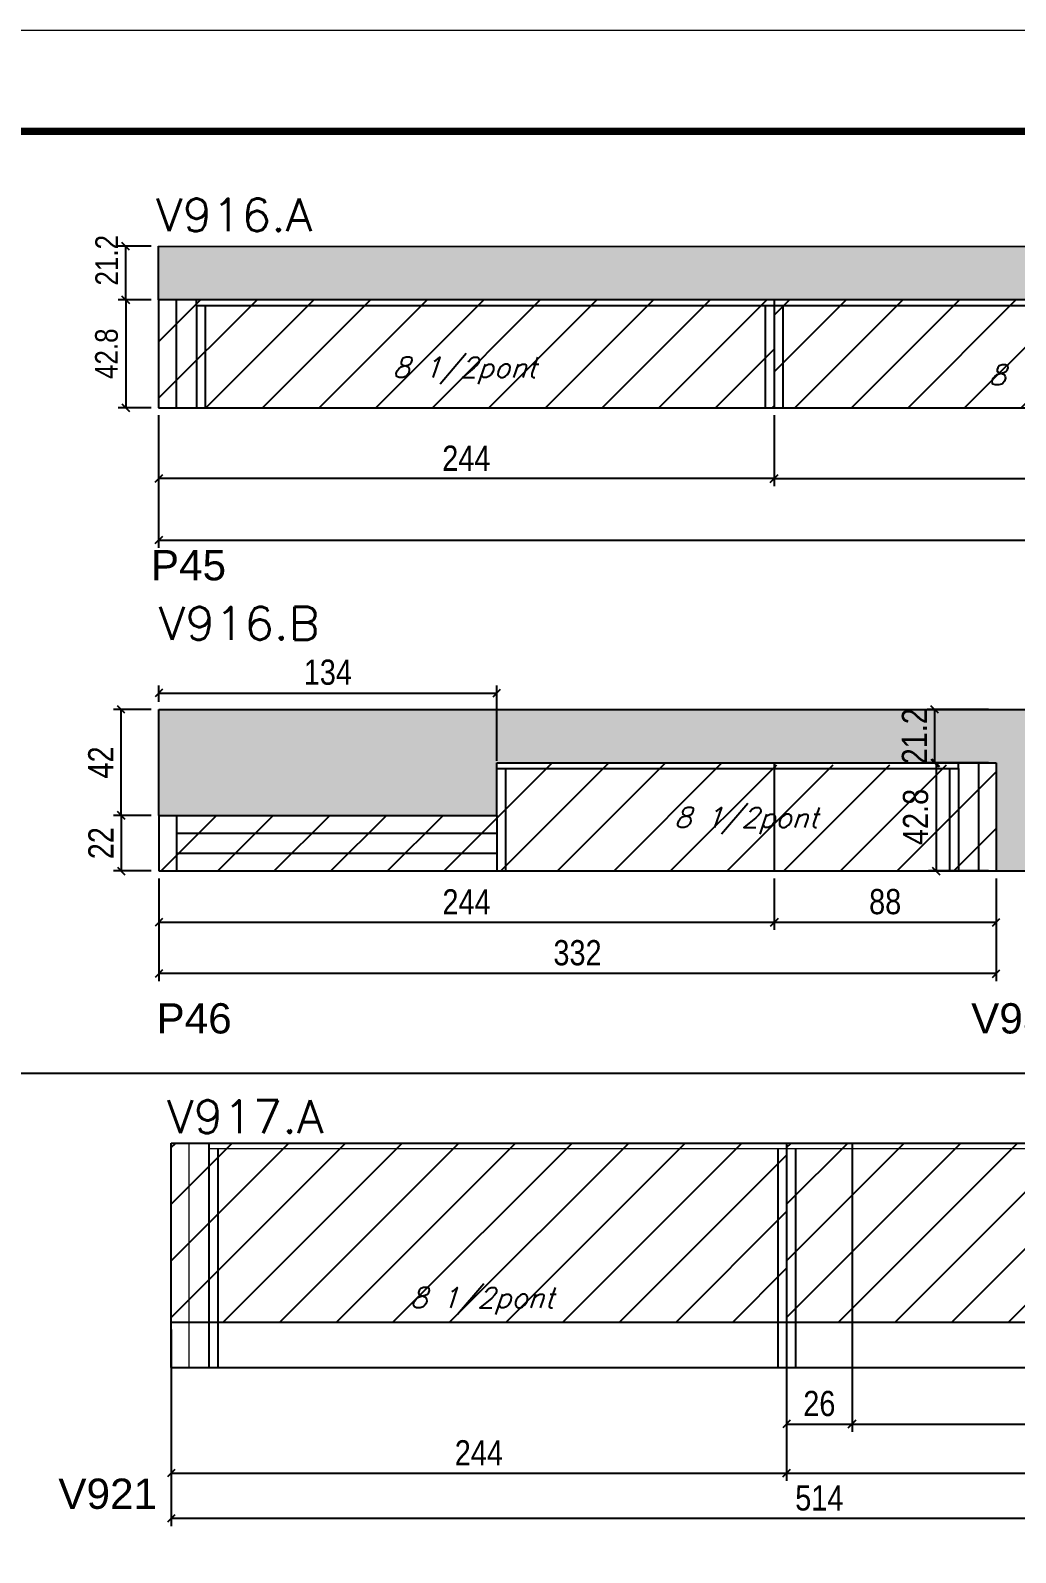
# Model space of a CAD drawing. Extents: x -20960 to -5926, y -2106 to 21915.
# Drawn here: x -8500 to -8109, y 15569 to 16173 of the extents above; entities that cross this region are included whole.
import ezdxf

# ---------------------------------------------------------------- set-up
doc = ezdxf.new("R2010")
doc.units = 0
doc.linetypes.add('DASHED', pattern=[0.75, 0.5, -0.25])
for name, color, linetype in [('5', 5, 'Continuous'), ('COTA', 241, 'Continuous'), ('Painéis', 200, 'Continuous'), ('Reaproveitamento', 251, 'Continuous'), ('SARR_2.2x7', 40, 'Continuous'), ('SARR_3.5x7', 81, 'Continuous'), ('texto', 7, 'Continuous')]:
    doc.layers.add(name, color=color, linetype=linetype)
for name, color, linetype, lineweight in [('Folhas', 255, 'Continuous', 9), ('Sarr 2.2x7', 40, 'Continuous', 9), ('SARRAFO DE PRESSAO', 251, 'DASHED', 9), ('Texto Seção', 7, 'Continuous', 15)]:
    doc.layers.add(name, color=color, linetype=linetype, lineweight=lineweight)
doc.styles.add('COTA TECNICA', font='techl___.ttf', dxfattribs={"height": 10})
doc.styles.add('COTA TECNICA-50', font='techl___.ttf', dxfattribs={"height": 9})
doc.styles.add('REGUA-120', font='ROMANS.shx', dxfattribs={"height": 15})
doc.styles.add('Romans', font='romans.shx')
doc.styles.get("Standard").update_dxf_attribs({"font": 'arial.ttf'})
doc.dimstyles.new('COTA PAINEL-50', dxfattribs={"dimtxt": 9, "dimasz": 3, "dimexe": 3, "dimexo": 3, "dimgap": 3, "dimtad": 1, "dimdec": 1, "dimzin": 12, "dimdsep": 46, "dimtxsty": 'COTA TECNICA-50', "dimblk1": 'OBLIQUE', "dimblk2": 'OBLIQUE', "dimsah": 1, "dimcen": 0.9, "dimclrd": 4, "dimclre": 4, "dimclrt": 240, "dimadec": 1, "dimazin": 3, "dimtfac": 1, "dimtdec": 1, "dimtmove": 0, "dimatfit": 3, "dimfxl": 1, "dimtolj": 1, "dimtzin": 12, "dimarcsym": 0})
doc.dimstyles.new('PAINEL', dxfattribs={"dimtxt": 10, "dimasz": 3, "dimexe": 3, "dimexo": 3, "dimgap": 3, "dimtad": 1, "dimdec": 1, "dimzin": 12, "dimdsep": 46, "dimtxsty": 'COTA TECNICA', "dimblk1": 'OBLIQUE', "dimblk2": 'OBLIQUE', "dimsah": 1, "dimcen": 0.9, "dimclrd": 4, "dimclre": 4, "dimclrt": 240, "dimadec": 1, "dimazin": 3, "dimtfac": 1, "dimtdec": 1, "dimtmove": 0, "dimatfit": 3, "dimfxl": 1, "dimtolj": 1, "dimtzin": 12, "dimarcsym": 0})
pattern_1 = [(45, (-137608.737, -16626.784), (-11.2253202, 11.2253202), [])]

# ---------------------------------------------------------------- blocks, each defined once
blk = doc.blocks.new('9999999999')
at = {"layer": 'Folhas'}
blk.add_lwpolyline([(98138.98, 34190.21), (99623.98, 34190.21), (99623.98, 35240.21), (98138.98, 35240.21)], close=True, dxfattribs=at)
at = {"layer": 'Folhas', "color": 30, "const_width": 3}
blk.add_lwpolyline([(98213.98, 34230.21), (99583.98, 34230.21), (99583.98, 35200.21), (98213.98, 35200.21)], close=True, dxfattribs=at)
blk = doc.blocks.new('_Oblique')
at = {"color": 0, "linetype": 'ByBlock', "lineweight": -2}
blk.add_line((-0.5, -0.5), (0.5, 0.5), dxfattribs=at)
blk = doc.blocks.new('*D398')
at = {"layer": 'COTA', "color": 4, "linetype": 'ByBlock', "lineweight": -2, "transparency": 16777216}
for p, q in [((-8448.78, 16019.9), (-8448.78, 15991.79)), ((-8204.78, 16019.9), (-8204.78, 15991.79)), ((-8204.78, 15994.79), (-8448.78, 15994.79))]:
    blk.add_line(p, q, dxfattribs=at)
at = {"layer": 'Defpoints', "color": 0, "linetype": 'ByBlock', "transparency": 16777216}
for p in [(-8448.78, 16022.9), (-8204.78, 16022.9), (-8448.78, 15994.79)]:
    blk.add_point(p, dxfattribs=at)
at = {"layer": 'COTA', "color": 4, "linetype": 'ByBlock', "lineweight": -2, "transparency": 16777216, "xscale": 3, "yscale": 3, "zscale": 3, "rotation": 180}
blk.add_blockref('_Oblique', (-8448.78, 15994.79), dxfattribs=at)
at = {"layer": 'COTA', "color": 4, "linetype": 'ByBlock', "lineweight": -2, "transparency": 16777216, "xscale": 3, "yscale": 3, "zscale": 3}
blk.add_blockref('_Oblique', (-8204.78, 15994.79), dxfattribs=at)
at = {"layer": 'COTA', "color": 240, "linetype": 'ByBlock', "transparency": 16777216, "insert": (-8326.78, 16002.87), "char_height": 10, "attachment_point": 5, "style": 'COTA TECNICA'}
blk.add_mtext('\\A1;244', dxfattribs=at)
blk = doc.blocks.new('*D399')
at = {"layer": 'COTA', "color": 4, "linetype": 'ByBlock', "lineweight": -2, "transparency": 16777216}
for p, q in [((-8204.78, 16019.9), (-8204.78, 15991.79)), ((-7960.78, 16019.9), (-7960.78, 15991.79)), ((-8204.78, 15994.79), (-7960.78, 15994.79))]:
    blk.add_line(p, q, dxfattribs=at)
at = {"layer": 'Defpoints', "color": 0, "linetype": 'ByBlock', "transparency": 16777216}
for p in [(-8204.78, 16022.9), (-7960.78, 16022.9), (-7960.78, 15994.79)]:
    blk.add_point(p, dxfattribs=at)
at = {"layer": 'COTA', "color": 4, "linetype": 'ByBlock', "lineweight": -2, "transparency": 16777216, "xscale": 3, "yscale": 3, "zscale": 3, "rotation": 180}
blk.add_blockref('_Oblique', (-8204.78, 15994.79), dxfattribs=at)
at = {"layer": 'COTA', "color": 4, "linetype": 'ByBlock', "lineweight": -2, "transparency": 16777216, "xscale": 3, "yscale": 3, "zscale": 3}
blk.add_blockref('_Oblique', (-7960.78, 15994.79), dxfattribs=at)
at = {"layer": 'COTA', "color": 240, "linetype": 'ByBlock', "transparency": 16777216, "insert": (-8082.78, 16002.87), "char_height": 10, "attachment_point": 5, "style": 'COTA TECNICA'}
blk.add_mtext('\\A1;244', dxfattribs=at)
blk = doc.blocks.new('*D401')
at = {"layer": 'COTA', "color": 4, "linetype": 'ByBlock', "lineweight": -2, "transparency": 16777216}
for p, q in [((-8448.78, 16019.9), (-8448.78, 15967.39)), ((-7679.78, 16019.9), (-7679.78, 15967.39)), ((-8448.78, 15970.39), (-7679.78, 15970.39))]:
    blk.add_line(p, q, dxfattribs=at)
at = {"layer": 'Defpoints', "color": 0, "linetype": 'ByBlock', "transparency": 16777216}
for p in [(-8448.78, 16022.9), (-7679.78, 16022.9), (-7679.78, 15970.39)]:
    blk.add_point(p, dxfattribs=at)
at = {"layer": 'COTA', "color": 4, "linetype": 'ByBlock', "lineweight": -2, "transparency": 16777216, "xscale": 3, "yscale": 3, "zscale": 3, "rotation": 180}
blk.add_blockref('_Oblique', (-8448.78, 15970.39), dxfattribs=at)
at = {"layer": 'COTA', "color": 4, "linetype": 'ByBlock', "lineweight": -2, "transparency": 16777216, "xscale": 3, "yscale": 3, "zscale": 3}
blk.add_blockref('_Oblique', (-7679.78, 15970.39), dxfattribs=at)
at = {"layer": 'COTA', "color": 240, "linetype": 'ByBlock', "transparency": 16777216, "insert": (-8064.28, 15978.52), "char_height": 10, "attachment_point": 5, "style": 'COTA TECNICA'}
blk.add_mtext('\\A1;769', dxfattribs=at)
blk = doc.blocks.new('*D404')
at = {"layer": 'COTA', "color": 4, "linetype": 'ByBlock', "lineweight": -2, "transparency": 16777216}
for p, q in [((-8451.78, 16065.7), (-8464.84, 16065.7)), ((-8461.84, 16065.7), (-8461.84, 16022.9)), ((-8451.78, 16022.9), (-8464.84, 16022.9))]:
    blk.add_line(p, q, dxfattribs=at)
at = {"layer": 'Defpoints', "color": 0, "linetype": 'ByBlock', "transparency": 16777216}
for p in [(-8448.78, 16065.7), (-8461.84, 16022.9), (-8448.78, 16022.9)]:
    blk.add_point(p, dxfattribs=at)
at = {"layer": 'COTA', "color": 4, "linetype": 'ByBlock', "lineweight": -2, "transparency": 16777216, "xscale": 3, "yscale": 3, "zscale": 3}
for p, rotation in [((-8461.84, 16065.7), 90), ((-8461.84, 16022.9), 270)]:
    blk.add_blockref('_Oblique', p, dxfattribs=dict(at, rotation=rotation))
at = {"layer": 'COTA', "color": 240, "linetype": 'ByBlock', "transparency": 16777216, "insert": (-8469.42, 16044.3), "char_height": 9, "attachment_point": 5, "rotation": 90, "style": 'COTA TECNICA-50'}
blk.add_mtext('\\A1;42.8', dxfattribs=at)
blk = doc.blocks.new('*D405')
at = {"layer": 'COTA', "color": 4, "linetype": 'ByBlock', "lineweight": -2, "transparency": 16777216}
for p, q in [((-8451.78, 16086.91), (-8464.84, 16086.91)), ((-8461.84, 16065.7), (-8461.84, 16086.91)), ((-8451.78, 16065.7), (-8464.84, 16065.7))]:
    blk.add_line(p, q, dxfattribs=at)
at = {"layer": 'Defpoints', "color": 0, "linetype": 'ByBlock', "transparency": 16777216}
for p in [(-8461.84, 16086.91), (-8448.78, 16086.91), (-8448.78, 16065.7)]:
    blk.add_point(p, dxfattribs=at)
at = {"layer": 'COTA', "color": 4, "linetype": 'ByBlock', "lineweight": -2, "transparency": 16777216, "xscale": 3, "yscale": 3, "zscale": 3}
for p, rotation in [((-8461.84, 16086.91), 90), ((-8461.84, 16065.7), 270)]:
    blk.add_blockref('_Oblique', p, dxfattribs=dict(at, rotation=rotation))
at = {"layer": 'COTA', "color": 240, "linetype": 'ByBlock', "transparency": 16777216, "insert": (-8469.39, 16081.39), "char_height": 9, "attachment_point": 5, "rotation": 90, "style": 'COTA TECNICA-50'}
blk.add_mtext('\\A1;21.2', dxfattribs=at)
blk = doc.blocks.new('*D420')
at = {"layer": 'COTA', "color": 4, "linetype": 'ByBlock', "lineweight": -2, "transparency": 16777216}
for p, q in [((-8451.7, 15861.22), (-8466.65, 15861.22)), ((-8463.65, 15861.22), (-8463.65, 15839.22)), ((-8451.7, 15839.22), (-8466.65, 15839.22))]:
    blk.add_line(p, q, dxfattribs=at)
at = {"layer": 'Defpoints', "color": 0, "linetype": 'ByBlock', "transparency": 16777216}
for p in [(-8448.7, 15861.22), (-8463.65, 15839.22), (-8448.7, 15839.22)]:
    blk.add_point(p, dxfattribs=at)
at = {"layer": 'COTA', "color": 4, "linetype": 'ByBlock', "lineweight": -2, "transparency": 16777216, "xscale": 3, "yscale": 3, "zscale": 3}
for p, rotation in [((-8463.65, 15861.22), 90), ((-8463.65, 15839.22), 270)]:
    blk.add_blockref('_Oblique', p, dxfattribs=dict(at, rotation=rotation))
at = {"layer": 'COTA', "color": 240, "linetype": 'ByBlock', "transparency": 16777216, "insert": (-8471.65, 15850.22), "char_height": 10, "attachment_point": 5, "rotation": 90, "style": 'COTA TECNICA'}
blk.add_mtext('\\A1;22', dxfattribs=at)
blk = doc.blocks.new('*D421')
at = {"layer": 'COTA', "color": 4, "linetype": 'ByBlock', "lineweight": -2, "transparency": 16777216}
for p, q in [((-8119.71, 15882.02), (-8143.52, 15882.02)), ((-8140.52, 15882.02), (-8140.52, 15839.22)), ((-8119.71, 15839.22), (-8143.52, 15839.22))]:
    blk.add_line(p, q, dxfattribs=at)
at = {"layer": 'Defpoints', "color": 0, "linetype": 'ByBlock', "transparency": 16777216}
for p in [(-8116.71, 15882.02), (-8140.52, 15839.22), (-8116.71, 15839.22)]:
    blk.add_point(p, dxfattribs=at)
at = {"layer": 'COTA', "color": 4, "linetype": 'ByBlock', "lineweight": -2, "transparency": 16777216, "xscale": 3, "yscale": 3, "zscale": 3}
for p, rotation in [((-8140.52, 15882.02), 90), ((-8140.52, 15839.22), 270)]:
    blk.add_blockref('_Oblique', p, dxfattribs=dict(at, rotation=rotation))
at = {"layer": 'COTA', "color": 240, "linetype": 'ByBlock', "transparency": 16777216, "insert": (-8148.61, 15860.62), "char_height": 10, "attachment_point": 5, "rotation": 90, "style": 'COTA TECNICA'}
blk.add_mtext('\\A1;42.8', dxfattribs=at)
blk = doc.blocks.new('*D424')
at = {"layer": 'COTA', "color": 4, "linetype": 'ByBlock', "lineweight": -2, "transparency": 16777216}
for p, q in [((-8448.7, 15836.22), (-8448.7, 15795.49)), ((-8116.7, 15836.22), (-8116.7, 15795.49)), ((-8116.7, 15798.49), (-8448.7, 15798.49))]:
    blk.add_line(p, q, dxfattribs=at)
at = {"layer": 'Defpoints', "color": 0, "linetype": 'ByBlock', "transparency": 16777216}
for p in [(-8448.7, 15839.22), (-8116.7, 15839.22), (-8448.7, 15798.49)]:
    blk.add_point(p, dxfattribs=at)
at = {"layer": 'COTA', "color": 4, "linetype": 'ByBlock', "lineweight": -2, "transparency": 16777216, "xscale": 3, "yscale": 3, "zscale": 3, "rotation": 180}
blk.add_blockref('_Oblique', (-8448.7, 15798.49), dxfattribs=at)
at = {"layer": 'COTA', "color": 4, "linetype": 'ByBlock', "lineweight": -2, "transparency": 16777216, "xscale": 3, "yscale": 3, "zscale": 3}
blk.add_blockref('_Oblique', (-8116.7, 15798.49), dxfattribs=at)
at = {"layer": 'COTA', "color": 240, "linetype": 'ByBlock', "transparency": 16777216, "insert": (-8282.7, 15806.71), "char_height": 10, "attachment_point": 5, "style": 'COTA TECNICA'}
blk.add_mtext('\\A1;332', dxfattribs=at)
blk = doc.blocks.new('*D425')
at = {"layer": 'COTA', "color": 4, "linetype": 'ByBlock', "lineweight": -2, "transparency": 16777216}
for p, q in [((-8448.7, 15836.22), (-8448.7, 15815.87)), ((-8204.7, 15836.22), (-8204.7, 15815.87)), ((-8448.7, 15818.87), (-8204.7, 15818.87))]:
    blk.add_line(p, q, dxfattribs=at)
at = {"layer": 'Defpoints', "color": 0, "linetype": 'ByBlock', "transparency": 16777216}
for p in [(-8448.7, 15839.22), (-8204.7, 15839.22), (-8204.7, 15818.87)]:
    blk.add_point(p, dxfattribs=at)
at = {"layer": 'COTA', "color": 4, "linetype": 'ByBlock', "lineweight": -2, "transparency": 16777216, "xscale": 3, "yscale": 3, "zscale": 3, "rotation": 180}
blk.add_blockref('_Oblique', (-8448.7, 15818.87), dxfattribs=at)
at = {"layer": 'COTA', "color": 4, "linetype": 'ByBlock', "lineweight": -2, "transparency": 16777216, "xscale": 3, "yscale": 3, "zscale": 3}
blk.add_blockref('_Oblique', (-8204.7, 15818.87), dxfattribs=at)
at = {"layer": 'COTA', "color": 240, "linetype": 'ByBlock', "transparency": 16777216, "insert": (-8326.7, 15826.94), "char_height": 10, "attachment_point": 5, "style": 'COTA TECNICA'}
blk.add_mtext('\\A1;244', dxfattribs=at)
blk = doc.blocks.new('*D426')
at = {"layer": 'COTA', "color": 4, "linetype": 'ByBlock', "lineweight": -2, "transparency": 16777216}
for p, q in [((-8204.7, 15836.22), (-8204.7, 15815.87)), ((-8116.71, 15836.22), (-8116.71, 15815.87)), ((-8204.7, 15818.87), (-8116.71, 15818.87))]:
    blk.add_line(p, q, dxfattribs=at)
at = {"layer": 'Defpoints', "color": 0, "linetype": 'ByBlock', "transparency": 16777216}
for p in [(-8204.7, 15839.22), (-8116.71, 15839.22), (-8116.71, 15818.87)]:
    blk.add_point(p, dxfattribs=at)
at = {"layer": 'COTA', "color": 4, "linetype": 'ByBlock', "lineweight": -2, "transparency": 16777216, "xscale": 3, "yscale": 3, "zscale": 3, "rotation": 180}
blk.add_blockref('_Oblique', (-8204.7, 15818.87), dxfattribs=at)
at = {"layer": 'COTA', "color": 4, "linetype": 'ByBlock', "lineweight": -2, "transparency": 16777216, "xscale": 3, "yscale": 3, "zscale": 3}
blk.add_blockref('_Oblique', (-8116.71, 15818.87), dxfattribs=at)
at = {"layer": 'COTA', "color": 240, "linetype": 'ByBlock', "transparency": 16777216, "insert": (-8160.71, 15826.97), "char_height": 10, "attachment_point": 5, "style": 'COTA TECNICA'}
blk.add_mtext('\\A1;88', dxfattribs=at)
blk = doc.blocks.new('*D428')
at = {"layer": 'COTA', "color": 4, "linetype": 'ByBlock', "lineweight": -2, "transparency": 16777216}
for p, q in [((-8448.7, 15906.22), (-8448.7, 15912.74)), ((-8314.7, 15882.82), (-8314.7, 15912.74)), ((-8448.7, 15909.74), (-8314.7, 15909.74))]:
    blk.add_line(p, q, dxfattribs=at)
at = {"layer": 'Defpoints', "color": 0, "linetype": 'ByBlock', "transparency": 16777216}
for p in [(-8314.7, 15909.74), (-8448.7, 15903.22), (-8314.7, 15879.82)]:
    blk.add_point(p, dxfattribs=at)
at = {"layer": 'COTA', "color": 4, "linetype": 'ByBlock', "lineweight": -2, "transparency": 16777216, "xscale": 3, "yscale": 3, "zscale": 3, "rotation": 180}
blk.add_blockref('_Oblique', (-8448.7, 15909.74), dxfattribs=at)
at = {"layer": 'COTA', "color": 4, "linetype": 'ByBlock', "lineweight": -2, "transparency": 16777216, "xscale": 3, "yscale": 3, "zscale": 3}
blk.add_blockref('_Oblique', (-8314.7, 15909.74), dxfattribs=at)
at = {"layer": 'COTA', "color": 240, "linetype": 'ByBlock', "transparency": 16777216, "insert": (-8381.7, 15917.96), "char_height": 10, "attachment_point": 5, "style": 'COTA TECNICA'}
blk.add_mtext('\\A1;134', dxfattribs=at)
blk = doc.blocks.new('*D429')
at = {"layer": 'COTA', "color": 4, "linetype": 'ByBlock', "lineweight": -2, "transparency": 16777216}
for p, q in [((-8451.7, 15903.22), (-8466.65, 15903.22)), ((-8463.65, 15861.22), (-8463.65, 15903.22)), ((-8451.7, 15861.22), (-8466.65, 15861.22))]:
    blk.add_line(p, q, dxfattribs=at)
at = {"layer": 'Defpoints', "color": 0, "linetype": 'ByBlock', "transparency": 16777216}
for p in [(-8463.65, 15903.22), (-8448.7, 15903.22), (-8448.7, 15861.22)]:
    blk.add_point(p, dxfattribs=at)
at = {"layer": 'COTA', "color": 4, "linetype": 'ByBlock', "lineweight": -2, "transparency": 16777216, "xscale": 3, "yscale": 3, "zscale": 3}
for p, rotation in [((-8463.65, 15903.22), 90), ((-8463.65, 15861.22), 270)]:
    blk.add_blockref('_Oblique', p, dxfattribs=dict(at, rotation=rotation))
at = {"layer": 'COTA', "color": 240, "linetype": 'ByBlock', "transparency": 16777216, "insert": (-8471.73, 15882.22), "char_height": 10, "attachment_point": 5, "rotation": 90, "style": 'COTA TECNICA'}
blk.add_mtext('\\A1;42', dxfattribs=at)
blk = doc.blocks.new('*D430')
at = {"layer": 'COTA', "color": 4, "linetype": 'ByBlock', "lineweight": -2, "transparency": 16777216}
for p, q in [((-8119.71, 15903.22), (-8144.05, 15903.22)), ((-8141.05, 15882.02), (-8141.05, 15903.22)), ((-8119.71, 15882.02), (-8144.05, 15882.02))]:
    blk.add_line(p, q, dxfattribs=at)
at = {"layer": 'Defpoints', "color": 0, "linetype": 'ByBlock', "transparency": 16777216}
for p in [(-8141.05, 15903.22), (-8116.71, 15903.22), (-8116.71, 15882.02)]:
    blk.add_point(p, dxfattribs=at)
at = {"layer": 'COTA', "color": 4, "linetype": 'ByBlock', "lineweight": -2, "transparency": 16777216, "xscale": 3, "yscale": 3, "zscale": 3}
for p, rotation in [((-8141.05, 15903.22), 90), ((-8141.05, 15882.02), 270)]:
    blk.add_blockref('_Oblique', p, dxfattribs=dict(at, rotation=rotation))
at = {"layer": 'COTA', "color": 240, "linetype": 'ByBlock', "transparency": 16777216, "insert": (-8149.11, 15892.62), "char_height": 10, "attachment_point": 5, "rotation": 90, "style": 'COTA TECNICA'}
blk.add_mtext('\\A1;21.2', dxfattribs=at)
blk = doc.blocks.new('*D386')
at = {"layer": 'COTA', "color": 4, "lineweight": -2, "ltscale": 25, "transparency": 16777216}
for p, q in [((-8443.82, 15657.31), (-8443.82, 15597.39)), ((-8199.82, 15646.31), (-8199.82, 15597.39)), ((-8443.82, 15600.39), (-8199.82, 15600.39))]:
    blk.add_line(p, q, dxfattribs=at)
at = {"layer": 'Defpoints', "color": 0, "ltscale": 25, "transparency": 16777216}
for p in [(-8443.82, 15660.31), (-8199.82, 15649.31), (-8199.82, 15600.39)]:
    blk.add_point(p, dxfattribs=at)
at = {"layer": 'COTA', "color": 4, "lineweight": -2, "ltscale": 25, "transparency": 16777216, "xscale": 3, "yscale": 3, "zscale": 3, "rotation": 180}
blk.add_blockref('_Oblique', (-8443.82, 15600.39), dxfattribs=at)
at = {"layer": 'COTA', "color": 4, "lineweight": -2, "ltscale": 25, "transparency": 16777216, "xscale": 3, "yscale": 3, "zscale": 3}
blk.add_blockref('_Oblique', (-8199.82, 15600.39), dxfattribs=at)
at = {"layer": 'COTA', "color": 240, "ltscale": 25, "transparency": 16777216, "insert": (-8321.82, 15608.46), "char_height": 10, "attachment_point": 5, "style": 'COTA TECNICA'}
blk.add_mtext('\\A1;244', dxfattribs=at)
blk = doc.blocks.new('*D387')
at = {"layer": 'COTA', "color": 4, "lineweight": -2, "ltscale": 25, "transparency": 16777216}
for p, q in [((-7929.82, 15657.31), (-7929.82, 15597.39)), ((-8199.82, 15646.31), (-8199.82, 15597.39)), ((-8199.82, 15600.39), (-7929.82, 15600.39))]:
    blk.add_line(p, q, dxfattribs=at)
at = {"layer": 'Defpoints', "color": 0, "ltscale": 25, "transparency": 16777216}
for p in [(-7929.82, 15660.31), (-8199.82, 15649.31), (-7929.82, 15600.39)]:
    blk.add_point(p, dxfattribs=at)
at = {"layer": 'COTA', "color": 4, "lineweight": -2, "ltscale": 25, "transparency": 16777216, "xscale": 3, "yscale": 3, "zscale": 3, "rotation": 180}
blk.add_blockref('_Oblique', (-8199.82, 15600.39), dxfattribs=at)
at = {"layer": 'COTA', "color": 4, "lineweight": -2, "ltscale": 25, "transparency": 16777216, "xscale": 3, "yscale": 3, "zscale": 3}
blk.add_blockref('_Oblique', (-7929.82, 15600.39), dxfattribs=at)
at = {"layer": 'COTA', "color": 240, "ltscale": 25, "transparency": 16777216, "insert": (-8064.82, 15608.49), "char_height": 10, "attachment_point": 5, "style": 'COTA TECNICA'}
blk.add_mtext('\\A1;270', dxfattribs=at)
blk = doc.blocks.new('*D388')
at = {"layer": 'COTA', "color": 4, "lineweight": -2, "ltscale": 25, "transparency": 16777216}
for p, q in [((-8443.82, 15657.31), (-8443.82, 15579.4)), ((-7929.82, 15657.31), (-7929.82, 15579.4)), ((-7929.82, 15582.4), (-8443.82, 15582.4))]:
    blk.add_line(p, q, dxfattribs=at)
at = {"layer": 'Defpoints', "color": 0, "ltscale": 25, "transparency": 16777216}
for p in [(-8443.82, 15660.31), (-7929.82, 15660.31), (-8443.82, 15582.4)]:
    blk.add_point(p, dxfattribs=at)
at = {"layer": 'COTA', "color": 4, "lineweight": -2, "ltscale": 25, "transparency": 16777216, "xscale": 3, "yscale": 3, "zscale": 3, "rotation": 180}
blk.add_blockref('_Oblique', (-8443.82, 15582.4), dxfattribs=at)
at = {"layer": 'COTA', "color": 4, "lineweight": -2, "ltscale": 25, "transparency": 16777216, "xscale": 3, "yscale": 3, "zscale": 3}
blk.add_blockref('_Oblique', (-7929.82, 15582.4), dxfattribs=at)
at = {"layer": 'COTA', "color": 240, "ltscale": 25, "transparency": 16777216, "insert": (-8186.82, 15590.51), "char_height": 10, "attachment_point": 5, "style": 'COTA TECNICA'}
blk.add_mtext('\\A1;514', dxfattribs=at)
blk = doc.blocks.new('*D389')
at = {"layer": 'COTA', "color": 4, "lineweight": -2, "ltscale": 25, "transparency": 16777216}
for p, q in [((-8173.82, 15657.31), (-8173.82, 15616.84)), ((-8199.82, 15646.31), (-8199.82, 15616.84)), ((-8199.82, 15619.84), (-8173.82, 15619.84))]:
    blk.add_line(p, q, dxfattribs=at)
at = {"layer": 'Defpoints', "color": 0, "ltscale": 25, "transparency": 16777216}
for p in [(-8173.82, 15660.31), (-8199.82, 15649.31), (-8173.82, 15619.84)]:
    blk.add_point(p, dxfattribs=at)
at = {"layer": 'COTA', "color": 4, "lineweight": -2, "ltscale": 25, "transparency": 16777216, "xscale": 3, "yscale": 3, "zscale": 3, "rotation": 180}
blk.add_blockref('_Oblique', (-8199.82, 15619.84), dxfattribs=at)
at = {"layer": 'COTA', "color": 4, "lineweight": -2, "ltscale": 25, "transparency": 16777216, "xscale": 3, "yscale": 3, "zscale": 3}
blk.add_blockref('_Oblique', (-8173.82, 15619.84), dxfattribs=at)
at = {"layer": 'COTA', "color": 240, "ltscale": 25, "transparency": 16777216, "insert": (-8186.82, 15627.95), "char_height": 10, "attachment_point": 5, "style": 'COTA TECNICA'}
blk.add_mtext('\\A1;26', dxfattribs=at)
blk = doc.blocks.new('*D390')
at = {"layer": 'COTA', "color": 4, "lineweight": -2, "ltscale": 25, "transparency": 16777216}
for p, q in [((-8173.82, 15657.31), (-8173.82, 15616.84)), ((-7929.82, 15657.31), (-7929.82, 15616.84)), ((-8173.82, 15619.84), (-7929.82, 15619.84))]:
    blk.add_line(p, q, dxfattribs=at)
at = {"layer": 'Defpoints', "color": 0, "ltscale": 25, "transparency": 16777216}
for p in [(-8173.82, 15660.31), (-7929.82, 15660.31), (-7929.82, 15619.84)]:
    blk.add_point(p, dxfattribs=at)
at = {"layer": 'COTA', "color": 4, "lineweight": -2, "ltscale": 25, "transparency": 16777216, "xscale": 3, "yscale": 3, "zscale": 3, "rotation": 180}
blk.add_blockref('_Oblique', (-8173.82, 15619.84), dxfattribs=at)
at = {"layer": 'COTA', "color": 4, "lineweight": -2, "ltscale": 25, "transparency": 16777216, "xscale": 3, "yscale": 3, "zscale": 3}
blk.add_blockref('_Oblique', (-7929.82, 15619.84), dxfattribs=at)
at = {"layer": 'COTA', "color": 240, "ltscale": 25, "transparency": 16777216, "insert": (-8051.82, 15627.92), "char_height": 10, "attachment_point": 5, "style": 'COTA TECNICA'}
blk.add_mtext('\\A1;244', dxfattribs=at)

msp = doc.modelspace()

# ---------------------------------------------------------------- hatches: boundary and pattern name
at = {"layer": 'COTA', "linetype": 'ByBlock'}
h = msp.add_hatch(dxfattribs=at)
h.set_pattern_fill('AR-CONC', color=256, scale=0.03)
h.set_pattern_definition([(50, (-147629.389, -15637.8657), (5.46554007, -0.47817257), [0.5715, -6.2865]), (355, (-147629.389, -15637.8657), (-1.05730264, 5.73170536), [0.4572, -5.02921753]), (100.4514447, (-147628.9336, -15637.9055), (4.40823741, 5.25353256), [0.48570026, -5.34270734]), (46.1842, (-147629.389, -15636.342), (8.13237123, -1.26126984), [0.85725, -9.42975]), (96.6355576, (-147628.711, -15636.447), (7.122124, 7.42278374), [0.7285507, -8.01406824]), (351.184151, (-147629.389, -15636.342), (7.122124, 7.42278374), [0.685799, -7.54379196]), (21, (-147628.627, -15636.7227), (4.54843174, -3.06795595), [0.5715, -6.2865]), (326, (-147628.627, -15636.7227), (1.85406085, 5.52563898), [0.4572, -5.0292]), (71.451445, (-147628.248, -15636.9783), (6.40249258, 2.45768307), [0.48570026, -5.34269813]), (37.5, (-147629.389, -15637.8657), (0.092658098, 2.536651166), [0, -4.96824, 0, -5.1054, 0, -5.04825]), (7.5, (-147629.389, -15637.8657), (2.004589875, 3.005417245), [0, -2.91084, 0, -4.85394, 0, -1.92405]), (327.5, (-147631.0883, -15637.8657), (4.067717855, -0.17186232), [0, -1.905, 0, -5.9436, 0, -7.8867]), (317.5, (-147631.8503, -15637.8657), (4.44387544, 0.76279473), [0, -2.4765, 0, -3.94716, 0, -5.6007])])
h.paths.add_polyline_path([(-7679.77, 16086.89), (-8448.78, 16086.91), (-8448.78, 16065.7), (-7853.78, 16065.7), (-7853.78, 16063.49), (-7853.78, 16063.49), (-7853.78, 16044.9), (-7679.78, 16044.9)])
h.paths.add_polyline_path([(-7861.8, 16040.26), (-7861.8, 16070.8), (-7880.33, 16070.8), (-7880.33, 16040.26)], flags=9)
h = msp.add_hatch(dxfattribs=at)
h.set_pattern_fill('AR-CONC', color=256, scale=0.03)
h.set_pattern_definition([(50, (-137608.737, -16625.984), (5.46554007, -0.47817257), [0.5715, -6.2865]), (355, (-137608.737, -16625.984), (-1.05730264, 5.73170536), [0.4572, -5.02921753]), (100.4514447, (-137608.2817, -16626.024), (4.40823741, 5.25353256), [0.48570026, -5.34270734]), (46.1842, (-137608.737, -16624.46), (8.13237123, -1.26126984), [0.85725, -9.42975]), (96.6355576, (-137608.0595, -16624.565), (7.122124, 7.42278374), [0.7285507, -8.01406824]), (351.184151, (-137608.737, -16624.46), (7.122124, 7.42278374), [0.685799, -7.54379196]), (21, (-137607.975, -16624.841), (4.54843174, -3.06795595), [0.5715, -6.2865]), (326, (-137607.975, -16624.841), (1.85406085, 5.52563898), [0.4572, -5.0292]), (71.451445, (-137607.596, -16625.097), (6.40249258, 2.45768307), [0.48570026, -5.34269813]), (37.5, (-137608.7372, -16625.9841), (0.092658098, 2.536651166), [0, -4.96824, 0, -5.1054, 0, -5.04825]), (7.5, (-137608.7372, -16625.984), (2.004589875, 3.005417245), [0, -2.91084, 0, -4.85394, 0, -1.92405]), (327.5, (-137610.4364, -16625.9841), (4.067717855, -0.17186232), [0, -1.905, 0, -5.9436, 0, -7.8867]), (317.5, (-137611.1984, -16625.984), (4.44387544, 0.76279473), [0, -2.4765, 0, -3.94716, 0, -5.6007])])
h.paths.add_polyline_path([(-8448.7, 15903.22), (-8448.7, 15861.22), (-8314.7, 15861.22), (-8314.7, 15882.02), (-8116.71, 15882.02), (-8116.71, 15839.22), (-8097.7, 15839.22), (-8097.7, 15903.22)])
at = {"layer": 'Reaproveitamento', "linetype": 'ByBlock'}
h = msp.add_hatch(dxfattribs=at)
h.set_pattern_fill('ANSI31', color=256, scale=5)
h.set_pattern_definition([(45, (-147629.389, -15637.866), (-11.2253202, 11.2253202), [])])
h.paths.add_polyline_path([(-8204.78, 16022.9), (-8204.78, 16065.7), (-8448.78, 16065.7), (-8448.78, 16065.7), (-8448.78, 16022.9)])
h = msp.add_hatch(dxfattribs=at)
h.set_pattern_fill('ANSI31', color=256, scale=5)
h.set_pattern_definition([(45, (-149214.389, -15637.866), (-11.2253202, 11.2253202), [])])
h.paths.add_polyline_path([(-7960.78, 16065.7), (-8204.78, 16065.7), (-8204.78, 16022.9), (-7960.78, 16022.9)])
h.paths.add_polyline_path([(-8127.55, 16026.59), (-8059.93, 16026.59), (-8054.43, 16042.56), (-8122.05, 16042.56)], flags=24)
h = msp.add_hatch(dxfattribs=at)
h.set_pattern_fill('ANSI31', color=256, scale=5)
h.set_pattern_definition(pattern_1)
h.paths.add_polyline_path([(-8314.7, 15882.02), (-8314.7, 15861.22), (-8448.7, 15861.22), (-8448.7, 15839.22), (-8204.7, 15839.22), (-8204.7, 15882.02)])
h.paths.add_polyline_path([(-8252.25, 15851.1), (-8184.63, 15851.1), (-8179.13, 15867.07), (-8246.75, 15867.07)], flags=9)
h = msp.add_hatch(dxfattribs=at)
h.set_pattern_fill('ANSI31', color=256, scale=5)
h.set_pattern_definition(pattern_1)
h.paths.add_polyline_path([(-8116.71, 15881.22), (-8204.7, 15881.22), (-8204.7, 15839.22), (-8116.71, 15839.22)])
h.paths.add_polyline_path([(-8138.74, 15849.84), (-8138.74, 15871.41), (-8159.32, 15871.41), (-8159.32, 15849.84)], flags=24)
at = {"layer": 'Reaproveitamento', "ltscale": 25}
h = msp.add_hatch(dxfattribs=at)
h.set_pattern_fill('ANSI31', color=256, scale=5)
h.set_pattern_definition([(45, (-148063.37, -11389.882), (-11.2253202, 11.2253202), [])])
h.paths.add_polyline_path([(-8443.82, 15731.31), (-8443.82, 15660.31), (-8199.82, 15660.31), (-8199.82, 15731.31)])
h = msp.add_hatch(dxfattribs=at)
h.set_pattern_fill('ANSI31', color=256, scale=5)
h.set_pattern_definition([(45, (-147819.37, -11389.882), (-11.2253202, 11.2253202), [])])
h.paths.add_polyline_path([(-8199.82, 15731.31), (-8199.82, 15660.31), (-7929.82, 15660.31), (-7929.82, 15731.31)])

# ---------------------------------------------------------------- linework, layer by layer
at = {"layer": 'COTA', "linetype": 'ByBlock'}
for p, q in [((-8448.78, 16086.91), (-7679.77, 16086.89)), ((-8448.78, 16065.7), (-8448.78, 16086.91)), ((-8448.7, 15861.22), (-8448.7, 15903.22)), ((-8448.7, 15903.22), (-8097.7, 15903.22)), ((-8116.7, 15839.22), (-8097.7, 15839.22)), ((-7578.5, 15758.91), (-8948.5, 15758.91))]:
    msp.add_line(p, q, dxfattribs=at)
at = {"layer": 'Painéis', "linetype": 'ByBlock'}
for p, q in [((-7853.78, 16065.7), (-8448.78, 16065.7)), ((-8448.78, 16065.7), (-8448.78, 16022.9)), ((-8204.78, 16065.7), (-8204.78, 16022.9)), ((-8448.78, 16022.9), (-7679.78, 16022.9)), ((-8314.7, 15882.02), (-8116.7, 15882.02)), ((-8314.7, 15861.22), (-8314.7, 15882.02)), ((-8204.7, 15882.02), (-8204.7, 15839.22)), ((-8116.71, 15882.02), (-8116.71, 15839.22)), ((-8448.7, 15861.22), (-8314.7, 15861.22)), ((-8448.7, 15861.22), (-8448.7, 15839.22)), ((-8448.7, 15839.22), (-8116.7, 15839.22))]:
    msp.add_line(p, q, dxfattribs=at)
at = {"layer": 'Painéis'}
for p, q in [((-8443.82, 15731.31), (-7929.82, 15731.31)), ((-8443.82, 15642.31), (-8443.82, 15731.31)), ((-8443.82, 15660.31), (-7929.82, 15660.31)), ((-8443.82, 15642.31), (-7929.82, 15642.31))]:
    msp.add_line(p, q, dxfattribs=at)
at = {"layer": 'Painéis', "ltscale": 25}
for p, q in [((-8199.82, 15731.31), (-8199.82, 15642.31)), ((-8173.82, 15731.31), (-8173.82, 15642.31)), ((-8443.82, 15660.31), (-8443.82, 15660.31))]:
    msp.add_line(p, q, dxfattribs=at)
at = {"layer": 'Sarr 2.2x7'}
for p, q in [((-8436.82, 15731.31), (-8436.82, 15660.31)), ((-8428.82, 15729.11), (-7944.82, 15729.11)), ((-8436.82, 15660.31), (-8436.82, 15642.31))]:
    msp.add_line(p, q, dxfattribs=at)
at = {"layer": 'SARR_2.2x7', "linetype": 'Continuous', "ltscale": 50}
for p, q in [((-8441.78, 16065.7), (-8441.78, 16022.9)), ((-8433.78, 16063.5), (-8433.78, 16065.7)), ((-8433.78, 16063.5), (-8204.78, 16063.5)), ((-8204.78, 16063.5), (-7960.78, 16063.5)), ((-8131.7, 15879.82), (-8131.7, 15882.02)), ((-8123.7, 15882.02), (-8123.7, 15839.22)), ((-8314.7, 15879.82), (-8131.7, 15879.82)), ((-8441.7, 15861.22), (-8441.7, 15839.22)), ((-8441.7, 15854.22), (-8314.7, 15854.22)), ((-8441.7, 15846.22), (-8314.7, 15846.22))]:
    msp.add_line(p, q, dxfattribs=at)
at = {"layer": 'SARR_3.5x7'}
for p, q in [((-8433.78, 16063.5), (-8433.78, 16022.9)), ((-8430.28, 16063.5), (-8430.28, 16022.9)), ((-8208.28, 16063.5), (-8208.28, 16022.9)), ((-8201.28, 16063.5), (-8201.28, 16022.9)), ((-8311.2, 15879.82), (-8311.2, 15839.22)), ((-8135.2, 15879.82), (-8135.2, 15839.22)), ((-8131.7, 15879.82), (-8131.7, 15839.22)), ((-8314.7, 15861.22), (-8314.7, 15839.22)), ((-8428.82, 15731.31), (-8428.82, 15642.31)), ((-8425.32, 15729.11), (-8425.32, 15642.31)), ((-8203.32, 15729.11), (-8203.32, 15642.31)), ((-8196.32, 15729.11), (-8196.32, 15642.31)), ((-8199.82, 15660.31), (-8199.82, 15642.31)), ((-8428.82, 15642.31), (-8425.32, 15642.31)), ((-8203.32, 15642.31), (-8199.82, 15642.31)), ((-8199.82, 15642.31), (-8196.32, 15642.31))]:
    msp.add_line(p, q, dxfattribs=at)

# ---------------------------------------------------------------- block references
at = {"layer": 'SARRAFO DE PRESSAO', "color": 6, "linetype": 'ByBlock'}
msp.add_blockref('9999999999', (-107162.48, -19067.69), dxfattribs=at)

# ---------------------------------------------------------------- texts
at = {"layer": '5', "linetype": 'Continuous'}
for s, rotation, p in [('P45', 0.00004, (-8451.87, 15954.46)), ('P46', 359.99996, (-8449.64, 15774.75)), ('V939', 359.99996, (-8126.64, 15774.75)), ('V921', 359.99996, (-8488.55, 15586.23))]:
    msp.add_text(s, height=12, rotation=rotation, dxfattribs=at).set_placement(p)
at = {"layer": 'texto', "color": 2, "char_height": 8, "attachment_point": 5, "style": 'Romans'}
for insert in [(-8327.5, 16037.55), (-8091.18, 16034.58), (-8215.88, 15859.08), (-8320.59, 15668.64)]:
    msp.add_mtext('{\\Q19;\\C256;8 1/2pont}', dxfattribs=dict(at, insert=insert))
at = {"layer": 'Texto Seção', "style": 'REGUA-120', "width": 1.05}
for s, p in [('V916.A', (-8449.82, 16092.87)), ('V916.B', (-8448.7, 15930.91)), ('V917.A', (-8445.42, 15735.28))]:
    msp.add_text(s, height=13, dxfattribs=at).set_placement(p)

# ---------------------------------------------------------------- dimensions: what is measured, and where the dimension line sits
at = {"layer": 'COTA', "linetype": 'ByBlock'}
dim = msp.add_linear_dim(base=(-8461.84, 16086.91), p1=(-8448.78, 16065.7), p2=(-8448.78, 16086.91), angle=90, dimstyle='COTA PAINEL-50', override={"dimarcsym": 1}, dxfattribs=at)
dim.commit()
dim.dimension.update_dxf_attribs({"geometry": '*D405', "text_midpoint": (-8461.84, 16081.39), "dimtype": 160})
dim = msp.add_linear_dim(base=(-8461.84, 16022.9), p1=(-8448.78, 16065.7), p2=(-8448.78, 16022.9), angle=90, dimstyle='COTA PAINEL-50', override={"dimarcsym": 1}, dxfattribs=at)
dim.commit()
dim.dimension.update_dxf_attribs({"geometry": '*D404', "text_midpoint": (-8469.42, 16044.3)})
for base, p1, p2, picture, middle in [((-8448.78, 15994.79), (-8204.78, 16022.9), (-8448.78, 16022.9), '*D398', (-8326.78, 16002.87)), ((-7679.78, 15970.39), (-8448.78, 16022.9), (-7679.78, 16022.9), '*D401', (-8064.28, 15978.52)), ((-7960.78, 15994.79), (-8204.78, 16022.9), (-7960.78, 16022.9), '*D399', (-8082.78, 16002.87)), ((-8314.7, 15909.74), (-8448.7, 15903.22), (-8314.7, 15879.82), '*D428', (-8381.7, 15917.96)), ((-8448.7, 15798.49), (-8116.7, 15839.22), (-8448.7, 15839.22), '*D424', (-8282.7, 15806.71)), ((-8204.7, 15818.87), (-8448.7, 15839.22), (-8204.7, 15839.22), '*D425', (-8326.7, 15826.94))]:
    dim = msp.add_linear_dim(base=base, p1=p1, p2=p2, dimstyle='PAINEL', dxfattribs=at)
    dim.commit()
    dim.dimension.update_dxf_attribs({"geometry": picture, "text_midpoint": middle})
dim = msp.add_linear_dim(base=(-8141.05, 15903.22), p1=(-8116.71, 15882.02), p2=(-8116.71, 15903.22), angle=90, dimstyle='PAINEL', dxfattribs=at)
dim.commit()
dim.dimension.update_dxf_attribs({"geometry": '*D430', "text_midpoint": (-8141.05, 15892.62), "dimtype": 160})
for base, p1, p2, picture, middle in [((-8463.65, 15903.22), (-8448.7, 15861.22), (-8448.7, 15903.22), '*D429', (-8471.73, 15882.22)), ((-8140.52, 15839.22), (-8116.71, 15882.02), (-8116.71, 15839.22), '*D421', (-8148.61, 15860.62)), ((-8463.65, 15839.22), (-8448.7, 15861.22), (-8448.7, 15839.22), '*D420', (-8471.65, 15850.22))]:
    dim = msp.add_linear_dim(base=base, p1=p1, p2=p2, angle=90, dimstyle='PAINEL', dxfattribs=at)
    dim.commit()
    dim.dimension.update_dxf_attribs({"geometry": picture, "text_midpoint": middle})
dim = msp.add_linear_dim(base=(-8116.71, 15818.87), p1=(-8204.7, 15839.22), p2=(-8116.71, 15839.22), dimstyle='PAINEL', override={"dimtmove": 1}, dxfattribs=at)
dim.commit()
dim.dimension.update_dxf_attribs({"geometry": '*D426', "text_midpoint": (-8160.71, 15826.97)})
at = {"layer": 'COTA', "ltscale": 25}
for base, p1, p2, picture, middle in [((-8199.82, 15600.39), (-8443.82, 15660.31), (-8199.82, 15649.31), '*D386', (-8321.82, 15608.46)), ((-7929.82, 15600.39), (-8199.82, 15649.31), (-7929.82, 15660.31), '*D387', (-8064.82, 15608.49)), ((-7929.82, 15619.84), (-8173.82, 15660.31), (-7929.82, 15660.31), '*D390', (-8051.82, 15627.92))]:
    dim = msp.add_linear_dim(base=base, p1=p1, p2=p2, dimstyle='PAINEL', override={"dimtmove": 1}, dxfattribs=at)
    dim.commit()
    dim.dimension.update_dxf_attribs({"geometry": picture, "text_midpoint": middle})
for base, p1, p2, picture, middle in [((-8443.82, 15582.4), (-7929.82, 15660.31), (-8443.82, 15660.31), '*D388', (-8186.82, 15590.51)), ((-8173.82, 15619.84), (-8199.82, 15649.31), (-8173.82, 15660.31), '*D389', (-8186.82, 15627.95))]:
    dim = msp.add_linear_dim(base=base, p1=p1, p2=p2, dimstyle='PAINEL', dxfattribs=at)
    dim.commit()
    dim.dimension.update_dxf_attribs({"geometry": picture, "text_midpoint": middle})

doc.saveas('drawing.dxf')
